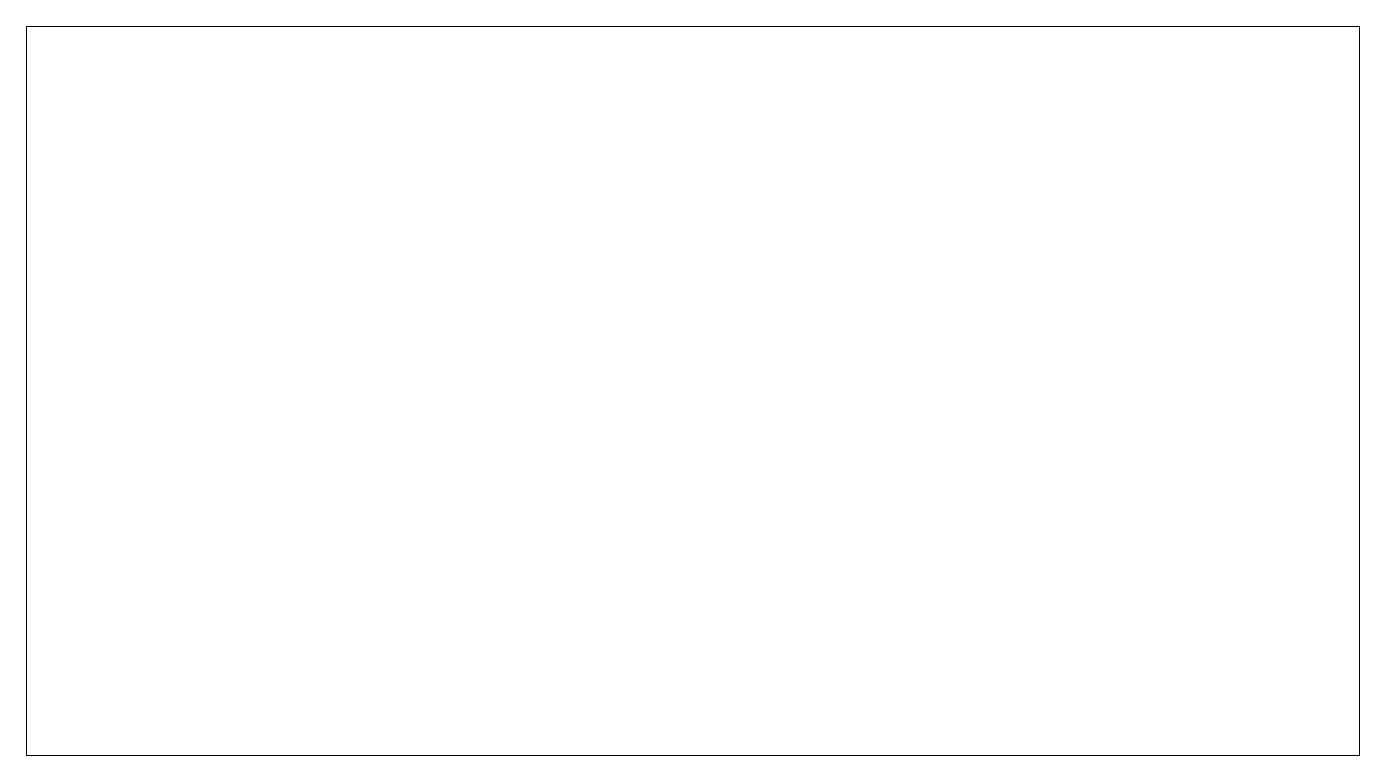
# Model space of a CAD drawing. Header units: millimetres. Extents: x -458 to -94, y -182 to 17.
import ezdxf

# ---------------------------------------------------------------- set-up
doc = ezdxf.new("R2010")
doc.units = ezdxf.units.MM
doc.header["$MEASUREMENT"] = 0

msp = doc.modelspace()

# ---------------------------------------------------------------- linework, layer by layer
at = {"color": 1, "lineweight": 9}
for points in [[(-457.9602, 16.5843), (-457.9602, 16.5843), (-94.062, 16.5843), (-94.062, 16.5843)], [(-457.9602, -182.4814), (-457.9602, -182.4814), (-457.9602, 16.5843), (-457.9602, 16.5843)], [(-94.062, 16.5843), (-94.062, 16.5843), (-94.062, -182.4814), (-94.062, -182.4814)], [(-94.062, -182.4814), (-94.062, -182.4814), (-457.9602, -182.4814), (-457.9602, -182.4814)]]:
    msp.add_open_spline(points, degree=3, dxfattribs=at)

doc.saveas('drawing.dxf')
